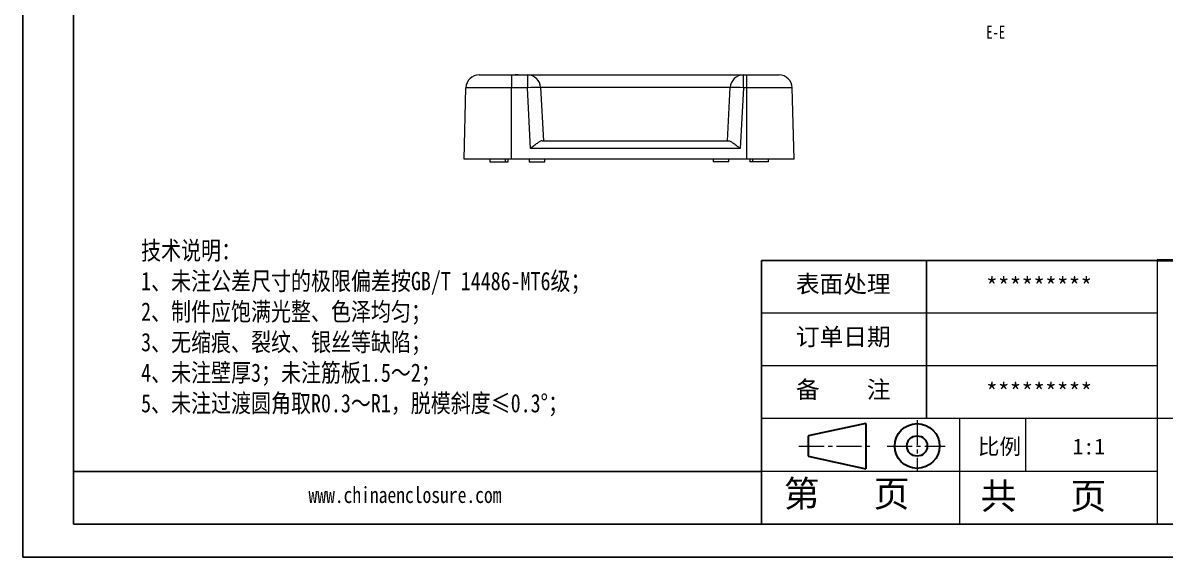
# Model space of a CAD drawing. Header units: inches. Extents: x 2685 to 4830, y 1126 to 1652.
# Drawn here: x 3557.6 to 3992, y 1125.7 to 1328.9 of the extents above; entities that cross this region are included whole.
import ezdxf

# ---------------------------------------------------------------- set-up
doc = ezdxf.new("R2010")
doc.units = ezdxf.units.IN
doc.header["$LTSCALE"] = 0.5
doc.linetypes.add('CENTER2', pattern=[28.575, 19.05, -3.175, 3.175, -3.175])
doc.layers.add('文字', color=81, linetype='Continuous')
for name, color, linetype, lineweight in [('粗实线', 7, 'Continuous', 30), ('细实线', 3, 'Continuous', 9), ('细点划线', 2, 'CENTER2', 9)]:
    doc.layers.add(name, color=color, linetype=linetype, lineweight=lineweight)
doc.styles.add('SLDTEXTSTYLE6', font='TXT', dxfattribs={"width": 0.7})
doc.styles.get("Standard").update_dxf_attribs({"font": 'txt', "bigfont": 'gbcbig.shx'})
doc.styles.add('宋体', font='', dxfattribs={"width": 0.8, "height": 3.5})
doc.styles.get('宋体').set_extended_font_data('SimSun')

msp = doc.modelspace()

# ---------------------------------------------------------------- linework, layer by layer
for p, q in [((3557.611, 1652.384), (3557.611, 1125.657)), ((3576.887, 1639.843), (3576.887, 1138.198)), ((3557.611, 1369.512), (3557.611, 1125.657)), ((3989.026, 1238.527), (3838.532, 1238.527)), ((3838.532, 1138.198), (3838.532, 1238.527)), ((3901.238, 1178.329), (3901.238, 1238.527)), ((3838.532, 1158.264), (3576.887, 1158.264)), ((3576.887, 1138.198), (4290.013, 1138.198)), ((3557.611, 1125.657), (4302.554, 1125.657)), ((3557.611, 1125.657), (3902.492, 1125.657))]:
    msp.add_line(p, q)
at = {"color": 7, "linetype": 'Continuous', "lineweight": 15}
for p, q in [((3731.107, 1309.04), (3743.398, 1309.04)), ((3743.398, 1309.04), (3743.398, 1304.171)), ((3743.398, 1309.04), (3749.511, 1309.04)), ((3749.511, 1309.04), (3749.511, 1304.171)), ((3749.511, 1309.04), (3831.621, 1309.04)), ((3831.621, 1304.171), (3831.621, 1309.04)), ((3831.621, 1309.04), (3832.898, 1309.04)), ((3832.898, 1304.171), (3832.898, 1309.04)), ((3832.898, 1309.04), (3845.19, 1309.04)), ((3725.398, 1277.04), (3726.109, 1304.171)), ((3743.398, 1304.171), (3726.109, 1304.171)), ((3743.398, 1277.04), (3743.398, 1304.171)), ((3749.511, 1304.171), (3743.398, 1304.171)), ((3750.719, 1281.118), (3749.511, 1304.171)), ((3754.504, 1304.302), (3755.566, 1284.04)), ((3826.628, 1304.302), (3754.504, 1304.302)), ((3825.566, 1284.04), (3826.628, 1304.302)), ((3831.621, 1304.171), (3830.413, 1281.118)), ((3832.898, 1304.171), (3831.621, 1304.171)), ((3832.898, 1277.04), (3832.898, 1304.171)), ((3850.188, 1304.171), (3832.898, 1304.171)), ((3850.898, 1277.04), (3850.188, 1304.171)), ((3755.116, 1284.04), (3826.016, 1284.04)), ((3830.413, 1281.118), (3750.719, 1281.118)), ((3743.398, 1277.04), (3725.398, 1277.04)), ((3735.148, 1277.04), (3735.148, 1276.04)), ((3735.148, 1276.04), (3741.148, 1276.04)), ((3741.148, 1276.04), (3741.148, 1277.04)), ((3741.148, 1276.04), (3742.148, 1276.04)), ((3742.148, 1276.04), (3742.148, 1277.04)), ((3832.898, 1277.04), (3743.398, 1277.04)), ((3750.148, 1277.04), (3750.148, 1276.04)), ((3750.148, 1276.04), (3756.148, 1276.04)), ((3756.148, 1276.04), (3756.148, 1277.04)), ((3820.148, 1277.04), (3820.148, 1276.04)), ((3826.148, 1276.04), (3820.148, 1276.04)), ((3826.148, 1276.04), (3826.148, 1277.04)), ((3850.898, 1277.04), (3832.898, 1277.04)), ((3834.148, 1277.04), (3834.148, 1276.04)), ((3835.148, 1276.04), (3834.148, 1276.04)), ((3835.148, 1277.04), (3835.148, 1276.04)), ((3841.148, 1276.04), (3835.148, 1276.04)), ((3841.148, 1276.04), (3841.148, 1277.04))]:
    msp.add_line(p, q, dxfattribs=at)
at = {"color": 7, "linetype": 'Continuous', "lineweight": 15, "flags": 128}
for points in [[(3746.107, 1309.04), (3745.07, 1309.066), (3744.828, 1309.04)], [(3830.19, 1309.04), (3831.226, 1309.066), (3831.469, 1309.04)]]:
    msp.add_lwpolyline(points, dxfattribs=at)
at = {"color": 7, "linetype": 'Continuous', "lineweight": 15}
for centre, radius, start, end in [((3731.107, 1304.04), 5, 90, 178.5), ((3749.511, 1304.04), 5, 3, 90), ((3831.621, 1304.04), 5, 90, 177), ((3845.19, 1304.04), 5, 1.5, 90), ((3753.259, 1256.474), 47.844, 88.50835, 94.49268), ((3827.873, 1256.474), 47.844, 85.50732, 91.49165)]:
    msp.add_arc(centre, radius, start, end, dxfattribs=at)
for points in [[(3755.116, 1284.04), (3755.003, 1284.04), (3754.874, 1284.01), (3754.587, 1283.904), (3754.428, 1283.827), (3754.095, 1283.642), (3753.919, 1283.534), (3753.553, 1283.294), (3753.361, 1283.161), (3752.782, 1282.744), (3752.38, 1282.437), (3751.761, 1281.952), (3751.554, 1281.788), (3751.138, 1281.456), (3750.928, 1281.286), (3750.719, 1281.118)], [(3826.016, 1284.04), (3826.129, 1284.04), (3826.258, 1284.01), (3826.545, 1283.904), (3826.704, 1283.827), (3827.038, 1283.642), (3827.213, 1283.534), (3827.579, 1283.294), (3827.771, 1283.161), (3828.35, 1282.744), (3828.752, 1282.437), (3829.371, 1281.952), (3829.578, 1281.788), (3829.994, 1281.456), (3830.205, 1281.286), (3830.413, 1281.118)]]:
    msp.add_open_spline(points, degree=3, knots=[0, 0, 0, 0, 0.125, 0.125, 0.25, 0.25, 0.375, 0.375, 0.5, 0.5, 0.75, 0.75, 0.875, 0.875, 1, 1, 1, 1], dxfattribs=at)
at = {"layer": '粗实线', "color": 7, "lineweight": 40}
msp.add_line((4290.013, 1238.527), (3989.026, 1238.527), dxfattribs=at)
at = {"layer": '粗实线', "color": 7}
for p, q in [((3878.189, 1176.452), (3856.264, 1171.805)), ((3878.189, 1176.452), (3878.189, 1159.269)), ((3856.264, 1171.805), (3856.264, 1164.051)), ((3856.264, 1164.051), (3878.189, 1159.269))]:
    msp.add_line(p, q, dxfattribs=at)
for radius in [8.524, 3.877]:
    msp.add_circle((3897.703, 1167.928), radius, dxfattribs=at)
at = {"layer": '细实线', "color": 7}
for p, q in [((3989.026, 1238.527), (3989.026, 1138.198)), ((3989.026, 1218.461), (3838.532, 1218.461)), ((3989.026, 1198.395), (3838.532, 1198.395)), ((4290.013, 1178.329), (3838.532, 1178.329)), ((3913.779, 1178.329), (3913.779, 1138.198)), ((3938.861, 1178.329), (3938.861, 1158.264)), ((3989.026, 1158.264), (3838.532, 1158.264))]:
    msp.add_line(p, q, dxfattribs=at)
at = {"layer": '细点划线', "color": 7}
for p, q in [((3897.703, 1177.74), (3897.703, 1158.264)), ((3852.769, 1167.928), (3879.869, 1167.928)), ((3886.303, 1167.928), (3908.334, 1167.928))]:
    msp.add_line(p, q, dxfattribs=at)

# ---------------------------------------------------------------- texts
at = {"color": 7, "linetype": 'Continuous', "insert": (3924.019, 1327.836), "char_height": 5, "attachment_point": 1, "style": 'SLDTEXTSTYLE6'}
msp.add_mtext('E-E', dxfattribs=at)
at = {"char_height": 6.59898, "width": 3750.53325, "attachment_point": 1}
for s, insert in [('{\\fSimHei|b0|i0|c134|p49;表面处理}', (3851.619, 1232.832)), ('{\\fSimHei|b0|i0|c134|p49;*********}', (3923.895, 1231.984)), ('{\\fSimHei|b0|i0|c134|p49;订单日期}', (3851.619, 1212.766)), ('{\\fSimHei|b0|i0|c134|p49;备    注}', (3851.619, 1192.701)), ('{\\fSimHei|b0|i0|c134|p49;*********}', (3923.895, 1191.852))]:
    msp.add_mtext(s, dxfattribs=dict(at, insert=insert))
at = {"layer": '文字', "color": 0, "attachment_point": 1, "style": '宋体'}
for s, insert, char_height, width in [('{\\H1.111x;技术说明：\\P1、未注公差尺寸的极限偏差按GB/T 14486-MT6级；\\P2、制件应饱满光整、色泽均匀；\\P3、无缩痕、裂纹、银丝等缺陷；\\P4、未注壁厚3；未注筋板1.5～2；\\P5、未注过渡圆角取R0.3～R1，脱模斜度≤0.3%%D；}', (3602.587, 1245.767), 6.27057, 188.8024), ('www.chinaenclosure.com', (3666.241, 1152.392), 6.13122, 107.71966)]:
    msp.add_mtext(s, dxfattribs=dict(at, insert=insert, char_height=char_height, width=width))
at = {"layer": '细实线', "color": 7, "attachment_point": 1}
for s, insert, char_height, width in [('{\\fSimSun|b0|i0|c134|p54;比例}', (3920.802, 1170.73), 6.01974, 26.4248), ('{\\fSimSun|b0|i0|c134|p54;1:1}', (3956.858, 1170.73), 6.01974, 26.4248), ('{\\fSimSun|b0|i0|c134|p54;第   页}', (3846.974, 1154.815), 10.03291, 75.2468), ('{\\fSimSun|b0|i0|c134|p54; 共   页}', (3915.007, 1153.962), 10.03291, 75.2468)]:
    msp.add_mtext(s, dxfattribs=dict(at, insert=insert, char_height=char_height, width=width))

doc.saveas('drawing.dxf')
